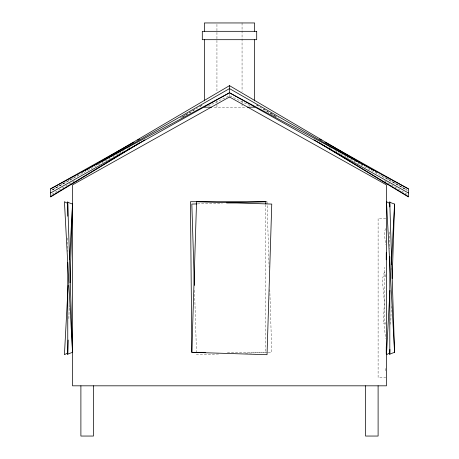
<?xml version="1.0" encoding="UTF-8"?>
<svg xmlns="http://www.w3.org/2000/svg" width="459" height="459" viewBox="0 0 459 459"><rect width="100%" height="100%" fill="white"/><g stroke="black" fill="none" stroke-linecap="round" stroke-linejoin="round"><path stroke-width="0.34" stroke-dasharray="2.29 1.72" d="M68.856 318.58L69.269 305.7M390.724 324.306L391.292 306.411M385.434 276.92L385.566 274.069M385.434 370.774L385.566 367.917M391.039 269.749L391.12 268.32M385.526 228.593L384.384 232.667L385.531 244.802M384.384 272.067L382.29 279.542L384.384 301.666L383.34 323.796L384.384 323.796L384.384 267.356M385.526 322.442L384.384 326.521L385.531 338.656M182.326 117.171L202.545 104.927M182.326 117.062L195.804 108.932M200.095 106.345L202.545 104.864M51.838 194.335L74.582 180.794M180.318 117.871L187.697 113.482M51.844 190.152L66.027 181.81M68.494 180.358L72.815 177.817M79.183 174.54L51.85 190.169L112.122 157.15M112.748 156.806L118.399 153.708M119.024 153.363L124.05 150.609M127.814 148.544L129.696 147.511M208.283 105.995L229.5 95.673L250.717 105.995M197.513 203.894L222.368 203.107M218.593 354.004L196.561 354.698L194.496 289.021M245.531 353.155L267.511 352.46M268.217 352.437L271.762 352.328L269.794 289.509M214.29 107.194L244.71 107.194M385.778 218.375L378.107 218.375L378.107 377.447L385.778 377.447M227.4 352.328L265.818 352.328M329.304 147.511L331.186 148.544M334.95 150.609L339.976 153.363M340.601 153.708L346.252 156.806M346.878 157.15L407.139 190.192L379.817 174.54M386.185 177.817L390.506 180.358M392.973 181.81L407.156 190.152M271.303 113.482L278.682 117.871M384.418 180.794L407.162 194.335M256.455 104.864L258.905 106.345M263.196 108.932L276.674 117.062M256.455 104.927L276.674 117.171M267.04 201.702L269.1 267.379M389.806 232.024L389.806 248.709M265.818 204.559L265.818 352.403M242.059 22.95L242.059 30.087M242.059 30.805L242.059 91.49M242.059 100.768L242.059 102.914M242.059 103.625L242.059 107.194M229.5 94.244L229.5 95.673M216.941 24.379L216.941 91.49M216.941 100.768L216.941 107.194M67.76 238.003L67.76 251.566"/><path stroke-width="0.69" d="M68.173 340.05L67.76 352.931L64.432 354.698L68.15 285.452M70.003 282.796L72.522 204.071L67.76 202.31M389.921 349.351L389.806 352.931L386.478 354.698L389.932 290.449M392.187 278.504L394.568 204.071L389.806 202.31M386.243 259.794L386.277 252.657M386.243 353.642L386.277 346.505M69.533 259.754L72.522 204.071M391.309 264.751L394.568 204.071M144.952 139.8L50.61 196.934L50.61 188.787L229.5 92.793L408.39 188.787L408.39 196.934L314.048 139.8M50.61 196.521L139.438 142.933M82.069 172.372L83.303 171.649M85.15 170.559L229.5 85.655L373.85 170.559M96.574 164.597L97.813 163.892M99.058 163.18L100.297 162.469M101.542 161.757L229.5 88.604L357.458 161.757M50.61 188.907L133.798 142.261M137.551 140.156L139.427 139.106M50.61 192.969L229.5 92.793L408.39 192.969M67.76 354.09L72.522 352.328L67.76 203.469L64.432 201.702L72.522 352.328M389.806 354.09L394.568 352.328L389.806 203.469L386.478 201.702L394.568 352.328M196.802 203.916L191.828 204.071L194.381 285.452M226.626 202.976L266.329 201.725M204.381 107.194L211.461 107.194M247.539 107.194L254.619 107.194M205.345 352.328L191.828 352.328L190.468 201.702L265.818 201.702L265.818 203.848M319.573 139.106L321.449 140.156M325.201 142.261L408.39 188.907M358.703 162.469L359.942 163.18M361.187 163.892L362.426 164.597M375.697 171.649L376.931 172.372M319.562 142.933L408.39 196.521M389.806 201.702L389.806 206.929M389.806 256.673L389.806 354.698M378.107 385.818L378.107 436.05L365.548 436.05L365.548 385.818M254.619 31.321L254.619 22.95L204.381 22.95L204.381 31.321M254.619 39.692L254.619 100.802M229.5 85.655L229.5 88.512M229.5 88.604L229.5 92.793M204.381 39.692L204.381 100.802M93.452 385.818L93.452 436.05L80.893 436.05L80.893 385.818M67.76 201.702L67.76 216.206M67.76 262.382L67.76 354.698M196.55 201.702L191.828 352.328L267.029 354.698L271.762 204.071L196.55 201.702M229.5 96.975L72.522 184.885L72.522 385.818L386.478 385.818L386.478 184.885L229.5 96.975M256.707 31.321L202.293 31.321L202.293 39.692L256.707 39.692L256.707 31.321"/></g></svg>
